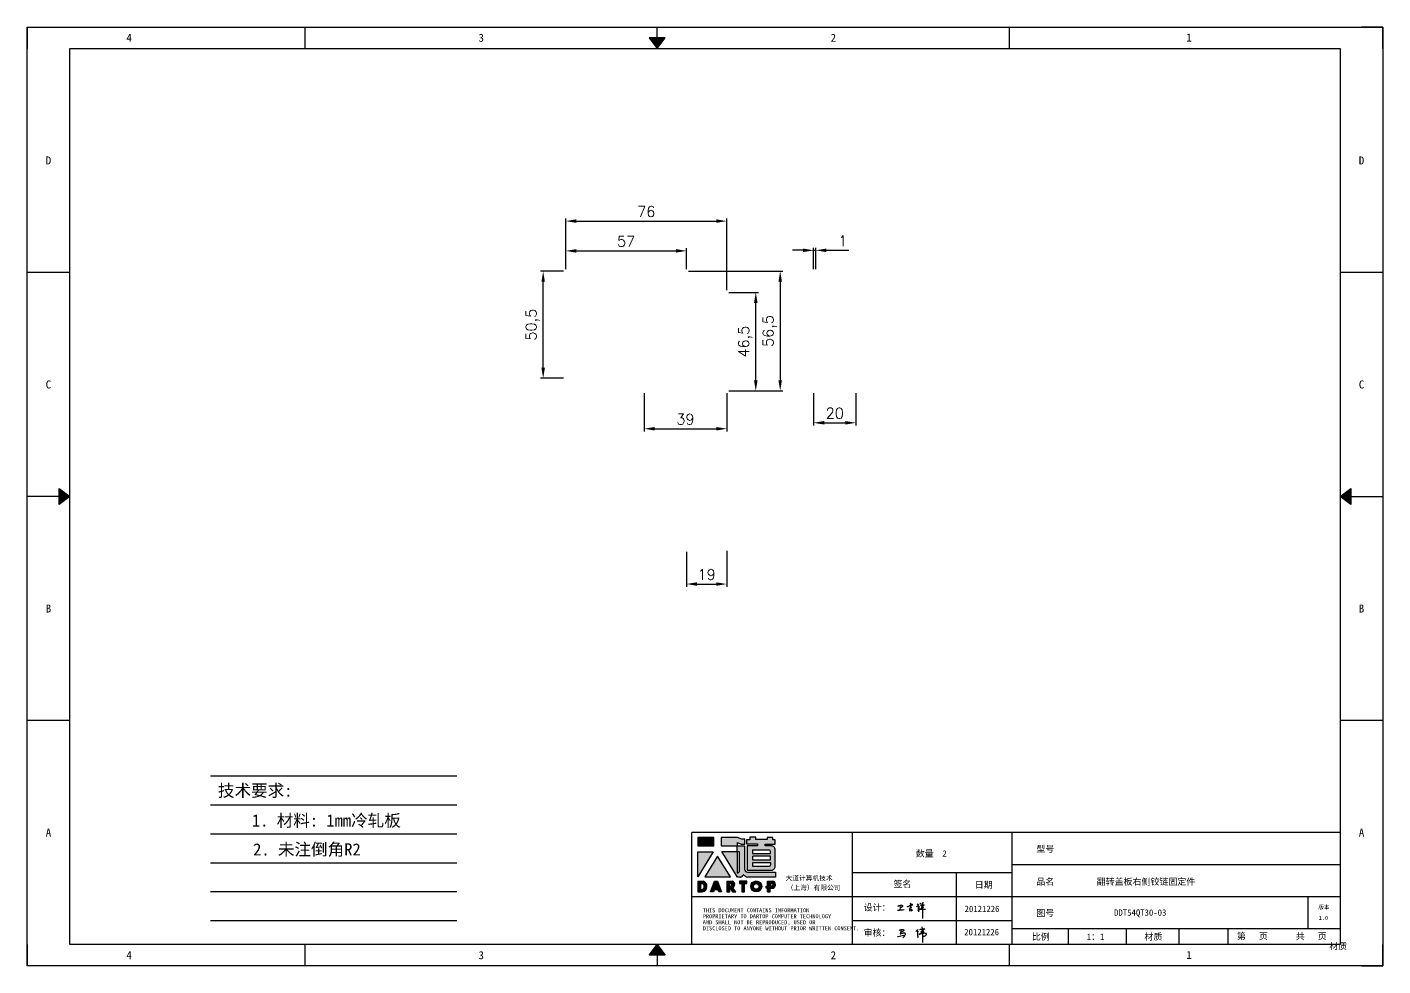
# Model space of a CAD drawing. Header units: millimetres. Extents: x 25928 to 50356, y -44172 to 20163.
# Drawn here: x 35511 to 36151, y -24390 to -23947 of the extents above; entities that cross this region are included whole.
import ezdxf
from ezdxf.enums import TextEntityAlignment as Align

# ---------------------------------------------------------------- set-up
doc = ezdxf.new("R2010")
doc.units = ezdxf.units.MM
doc.linetypes.add('DOT', pattern=[0.25, 0, -0.25])
doc.layers.add('4', color=7, linetype='Continuous')
doc.layers.add('print', color=30, linetype='Continuous')
doc.layers.add('dim', color=2, linetype='Continuous', lineweight=9)
doc.styles.add('Dartop', font='')
doc.styles.add('HZ', font='')
doc.styles.add('hzHT', font='simhei.ttf')
doc.styles.get("Standard").update_dxf_attribs({"font": 'txt', "bigfont": 'gbcbig.shx'})
doc.styles.get('Dartop').set_extended_font_data('FangSong_GB2312')
doc.styles.get('HZ').set_extended_font_data('SimSun')
doc.dimstyles.new('small', dxfattribs={"dimtxt": 5, "dimasz": 5, "dimexe": 1.25, "dimexo": 1, "dimgap": 2, "dimtad": 1, "dimtxsty": 'Standard', "dimcen": 2.5, "dimadec": 0, "dimazin": 0, "dimtfac": 1, "dimtmove": 0, "dimatfit": 3, "dimfxl": 0, "dimarcsym": 0})

# ---------------------------------------------------------------- blocks, each defined once
blk = doc.blocks.new('*D917')
at = {"layer": 'Defpoints', "color": 0}
for p in [(35882.47, -24118.74, -744.27), (35902.47, -24118.74, -769.27), (35902.47, -24133.79)]:
    blk.add_point(p, dxfattribs=at)
at = {"layer": 'dim', "color": 0, "lineweight": -2}
for p, q in [((35882.47, -24119.74), (35882.47, -24135.04)), ((35902.47, -24119.74), (35902.47, -24135.04)), ((35887.47, -24133.79), (35897.47, -24133.79))]:
    blk.add_line(p, q, dxfattribs=at)
at = {"layer": 'dim', "color": 0}
for points in [[(35887.47, -24132.96), (35887.47, -24134.62), (35882.47, -24133.79)], [(35897.47, -24132.96), (35897.47, -24134.62), (35902.47, -24133.79)]]:
    blk.add_solid(points, dxfattribs=at)
at = {"layer": 'dim', "color": 0, "insert": (35892.47, -24129.29), "char_height": 5, "attachment_point": 5}
blk.add_mtext('20', dxfattribs=at)
blk = doc.blocks.new('*D942')
at = {"layer": 'Defpoints', "color": 0}
for p in [(35841.5, -24193.27, 8.82), (35822.5, -24193.67, 50.32), (35841.5, -24209.91)]:
    blk.add_point(p, dxfattribs=at)
at = {"layer": 'dim', "color": 0, "lineweight": -2}
for p, q in [((35822.5, -24194.67), (35822.5, -24211.16)), ((35841.5, -24194.27), (35841.5, -24211.16)), ((35827.5, -24209.91), (35836.5, -24209.91))]:
    blk.add_line(p, q, dxfattribs=at)
at = {"layer": 'dim', "color": 0}
for points in [[(35827.5, -24209.08), (35827.5, -24210.74), (35822.5, -24209.91)], [(35836.5, -24209.08), (35836.5, -24210.74), (35841.5, -24209.91)]]:
    blk.add_solid(points, dxfattribs=at)
at = {"layer": 'dim', "color": 0, "insert": (35832, -24205.41), "char_height": 5, "attachment_point": 5}
blk.add_mtext('19', dxfattribs=at)
blk = doc.blocks.new('*D919')
at = {"layer": 'Defpoints', "color": 0}
for p in [(35841.5, -24038.58), (35765.5, -24062.24, -11.3), (35841.5, -24072.24, 7.7)]:
    blk.add_point(p, dxfattribs=at)
at = {"layer": 'dim', "color": 0, "lineweight": -2}
for p, q in [((35765.5, -24061.24), (35765.5, -24037.33)), ((35770.5, -24038.58), (35836.5, -24038.58)), ((35841.5, -24071.24), (35841.5, -24037.33))]:
    blk.add_line(p, q, dxfattribs=at)
at = {"layer": 'dim', "color": 0}
for points in [[(35770.5, -24037.74), (35770.5, -24039.41), (35765.5, -24038.58)], [(35836.5, -24037.74), (35836.5, -24039.41), (35841.5, -24038.58)]]:
    blk.add_solid(points, dxfattribs=at)
at = {"layer": 'dim', "color": 0, "insert": (35803.5, -24034.08), "char_height": 5, "attachment_point": 5}
blk.add_mtext('76', dxfattribs=at)
blk = doc.blocks.new('*D943')
at = {"layer": 'Defpoints', "color": 0}
for p in [(35822.5, -24052.63), (35765.5, -24061.61), (35822.5, -24062.24, -11.3)]:
    blk.add_point(p, dxfattribs=at)
at = {"layer": 'dim', "color": 0, "lineweight": -2}
for p, q in [((35765.5, -24060.61), (35765.5, -24051.38)), ((35822.5, -24061.24), (35822.5, -24051.38)), ((35770.5, -24052.63), (35817.5, -24052.63))]:
    blk.add_line(p, q, dxfattribs=at)
at = {"layer": 'dim', "color": 0}
for points in [[(35770.5, -24051.8), (35770.5, -24053.47), (35765.5, -24052.63)], [(35817.5, -24051.8), (35817.5, -24053.47), (35822.5, -24052.63)]]:
    blk.add_solid(points, dxfattribs=at)
at = {"layer": 'dim', "color": 0, "insert": (35794, -24048.13), "char_height": 5, "attachment_point": 5}
blk.add_mtext('57', dxfattribs=at)
blk = doc.blocks.new('*D920')
at = {"layer": 'Defpoints', "color": 0}
for p in [(35802.5, -24118.74, -11.3), (35841.5, -24118.74, 7.7), (35841.5, -24136.6)]:
    blk.add_point(p, dxfattribs=at)
at = {"layer": 'dim', "color": 0, "lineweight": -2}
for p, q in [((35802.5, -24119.74), (35802.5, -24137.85)), ((35841.5, -24119.74), (35841.5, -24137.85)), ((35807.5, -24136.6), (35836.5, -24136.6))]:
    blk.add_line(p, q, dxfattribs=at)
at = {"layer": 'dim', "color": 0}
for points in [[(35807.5, -24135.77), (35807.5, -24137.43), (35802.5, -24136.6)], [(35836.5, -24135.77), (35836.5, -24137.43), (35841.5, -24136.6)]]:
    blk.add_solid(points, dxfattribs=at)
at = {"layer": 'dim', "color": 0, "insert": (35822, -24132.1), "char_height": 5, "attachment_point": 5}
blk.add_mtext('39', dxfattribs=at)
blk = doc.blocks.new('*D921')
at = {"layer": 'Defpoints', "color": 0}
for p in [(35822.5, -24062.24, -11.3), (35841.5, -24118.74, 7.7), (35866.72, -24118.74)]:
    blk.add_point(p, dxfattribs=at)
at = {"layer": 'dim', "color": 0, "lineweight": -2}
for p, q in [((35823.5, -24062.24), (35867.97, -24062.24)), ((35866.72, -24067.24), (35866.72, -24113.74)), ((35842.5, -24118.74), (35867.97, -24118.74))]:
    blk.add_line(p, q, dxfattribs=at)
at = {"layer": 'dim', "color": 0}
for points in [[(35865.88, -24067.24), (35867.55, -24067.24), (35866.72, -24062.24)], [(35865.88, -24113.74), (35867.55, -24113.74), (35866.72, -24118.74)]]:
    blk.add_solid(points, dxfattribs=at)
at = {"layer": 'dim', "color": 0, "insert": (35861.8, -24090.49), "char_height": 5, "attachment_point": 5, "rotation": 90}
blk.add_mtext('56,5', dxfattribs=at)
blk = doc.blocks.new('*D922')
at = {"layer": 'Defpoints', "color": 0}
for p in [(35841.5, -24072.24, 7.7), (35855.19, -24072.24), (35841.5, -24118.74, 7.7)]:
    blk.add_point(p, dxfattribs=at)
at = {"layer": 'dim', "color": 0, "lineweight": -2}
for p, q in [((35842.5, -24072.24), (35856.44, -24072.24)), ((35855.19, -24113.74), (35855.19, -24077.24)), ((35842.5, -24118.74), (35856.44, -24118.74))]:
    blk.add_line(p, q, dxfattribs=at)
at = {"layer": 'dim', "color": 0}
for points in [[(35854.36, -24077.24), (35856.03, -24077.24), (35855.19, -24072.24)], [(35854.36, -24113.74), (35856.03, -24113.74), (35855.19, -24118.74)]]:
    blk.add_solid(points, dxfattribs=at)
at = {"layer": 'dim', "color": 0, "insert": (35850.28, -24095.49), "char_height": 5, "attachment_point": 5, "rotation": 90}
blk.add_mtext('46,5', dxfattribs=at)
blk = doc.blocks.new('*D923')
at = {"layer": 'Defpoints', "color": 0}
for p in [(35754.85, -24062.24), (35765.5, -24062.24, -11.3), (35765.5, -24112.74, -11.3)]:
    blk.add_point(p, dxfattribs=at)
at = {"layer": 'dim', "color": 0, "lineweight": -2}
for p, q in [((35764.5, -24062.24), (35753.6, -24062.24)), ((35754.85, -24107.74), (35754.85, -24067.24)), ((35764.5, -24112.74), (35753.6, -24112.74))]:
    blk.add_line(p, q, dxfattribs=at)
at = {"layer": 'dim', "color": 0}
for points in [[(35754.02, -24067.24), (35755.68, -24067.24), (35754.85, -24062.24)], [(35754.02, -24107.74), (35755.68, -24107.74), (35754.85, -24112.74)]]:
    blk.add_solid(points, dxfattribs=at)
at = {"layer": 'dim', "color": 0, "insert": (35749.93, -24087.49), "char_height": 5, "attachment_point": 5, "rotation": 90}
blk.add_mtext('50,5', dxfattribs=at)
blk = doc.blocks.new('*D934')
at = {"layer": 'Defpoints', "color": 0}
for p in [(35883.47, -24052.37), (35882.47, -24062.24, -707.27), (35883.47, -24062.24, -707.27)]:
    blk.add_point(p, dxfattribs=at)
at = {"layer": 'dim', "color": 0, "lineweight": -2}
for p, q in [((35877.47, -24052.37), (35872.47, -24052.37)), ((35882.47, -24061.24), (35882.47, -24051.12)), ((35882.47, -24052.37), (35883.47, -24052.37)), ((35883.47, -24061.24), (35883.47, -24051.12)), ((35888.47, -24052.37), (35899.13, -24052.37))]:
    blk.add_line(p, q, dxfattribs=at)
at = {"layer": 'dim', "color": 0}
for points in [[(35877.47, -24051.54), (35877.47, -24053.21), (35882.47, -24052.37)], [(35888.47, -24051.54), (35888.47, -24053.21), (35883.47, -24052.37)]]:
    blk.add_solid(points, dxfattribs=at)
at = {"layer": 'dim', "color": 0, "insert": (35896.3, -24047.87), "char_height": 5, "attachment_point": 5}
blk.add_mtext('1', dxfattribs=at)
blk = doc.blocks.new('*U862')
at = {"color": 254, "linetype": 'Continuous', "extrusion": (0, 0, -1)}
for points in [[(-17, 0.333), (-16.812, 0.25), (-17, 0.5)], [(-17, 0.333), (-17.188, 0.25), (-16.812, 0.25)], [(-17, 0.333), (-17, 0.5), (-17.188, 0.25)]]:
    blk.add_solid(points, dxfattribs=at)
blk = doc.blocks.new('*U861')
at = {"color": 254, "linetype": 'Continuous', "extrusion": (0, 0, -1)}
for points in [[(-33.167, 11), (-33, 11), (-33.25, 11.188)], [(-33.167, 11), (-33.25, 11.188), (-33.25, 10.812)], [(-33.167, 11), (-33.25, 10.812), (-33, 11)]]:
    blk.add_solid(points, dxfattribs=at)
blk = doc.blocks.new('*U863')
at = {"color": 254, "linetype": 'Continuous'}
for points in [[(17, 21.667), (17.188, 21.75), (16.812, 21.75)], [(17, 21.667), (16.812, 21.75), (17, 21.5)], [(17, 21.667), (17, 21.5), (17.188, 21.75)]]:
    blk.add_solid(points, dxfattribs=at)
blk = doc.blocks.new('*U860')
at = {"color": 254, "linetype": 'Continuous', "extrusion": (0, 0, -1)}
for points in [[(-0.833, 11), (-0.75, 10.812), (-0.75, 11.188)], [(-0.833, 11), (-0.75, 11.188), (-1, 11)], [(-0.833, 11), (-1, 11), (-0.75, 10.812)]]:
    blk.add_solid(points, dxfattribs=at)
blk = doc.blocks.new('dadao')
for p, q in [((48, 19.2), (44.9, 10.4)), ((44.9, 10.4), (51.2, 10.4)), ((51.2, 10.4), (48, 19.2))]:
    blk.add_line(p, q)
for points in [[(41.8, 121.6), (41.8, 143.7), (-0.4, 143.7), (-0.4, 121.6), (41.8, 121.6)], [(104.8, 122), (104.8, 130.3), (114.1, 126.3), (124.2, 126.3), (124.2, 139.6), (115.9, 139.6), (105.1, 143.9), (61.5, 143.9)], [(61.7, 144), (61.7, 121.3), (103.9, 121.3)], [(113.4, 38.7), (105.1, 38.7), (63, 106.5), (103.9, 106.5), (103.9, 120.9), (103.9, 121.3)], [(109.7, 53.6), (109.7, 106.2), (104.3, 106.2), (104.3, 50.4), (106.6, 50.4)], [(144.6, 94.4), (144.6, 84.8), (192, 84.8), (192, 94.1), (144.9, 94.1)], [(120.2, 45), (119.5, 45), (119.5, 44.6)], [(0, 28), (0, 0), (11.8, 0)], [(0.1, 28), (14, 28)], [(7.1, 21.8), (7.1, 6.1), (12, 6.1)], [(7.1, 21.8), (11.4, 21.8)], [(76.8, 28.2), (76.8, 0), (84.1, 0), (84.1, 11.1), (91.6, -0.1), (100.3, -0.1), (91.7, 11.1)], [(76.8, 28.2), (90.6, 28.2)], [(84, 22.7), (84, 15.3), (87.2, 15.3)], [(84, 22.7), (87.3, 22.7)], [(183.7, 0), (183.7, 9.6), (180.6, 9.6), (180.6, 14.9), (183.8, 14.9), (183.8, 28.1), (196.1, 28.1), (196.5, 28.1)], [(183.7, 0), (190.9, 0), (190.9, 9.6), (198.8, 9.6)], [(194.9, 22.3), (190.8, 22.3), (190.8, 15), (194.4, 15)]]:
    blk.add_lwpolyline(points)
blk.add_lwpolyline([(137.1, 144.2), (137.1, 137.9), (128.3, 137.9), (128.3, 126.5), (157.3, 126.5), (157.3, 121.5), (130.3, 121.5), (130.3, 57.5), (194.4, 57.5, 0.414214), (204.4, 67.5), (204.4, 111.3, 0.414214), (194.4, 121.3), (177.5, 121.3), (177.5, 126.3), (204.7, 126.3), (204.7, 137.7), (198.2, 137.7), (198.2, 143.9), (183.3, 143.9), (183.3, 138), (153, 138), (153, 144.2), (137.1, 144.2)], format="xyb", close=True)
for points in [[(104.8, 122), (123.4, 122), (123.4, 60, 0.414214), (131.4, 52), (204.8, 52), (204.8, 39.1), (131.7, 39.1)], [(144.3, 110.8), (144.3, 101.8), (192.3, 101.8), (192.3, 105.5, 0.414214), (187.3, 110.5), (144.3, 110.5)], [(144.6, 77), (144.6, 67.5), (187.6, 67.5, 0.414214), (192.6, 72.5), (192.6, 76.4), (144.6, 76.4)]]:
    blk.add_lwpolyline(points, format="xyb")
for points in [[(-0.3, 106.2), (40.4, 106.2), (-0.3, 39.7), (-0.3, 106.2)], [(51.7, 94.1), (18.4, 39.3), (86.2, 39.3)], [(43.8, 28.2), (51.8, 28.2), (62.6, -0.1), (55, -0.1), (53.2, 5), (42.9, 5), (41.1, 0), (33.6, 0)], [(110, 28.1), (110, 21.9), (116, 21.9), (116, -0.1), (123.2, -0.1), (123.2, 22), (129.2, 22), (129.2, 28.1), (110, 28.1)]]:
    blk.add_lwpolyline(points, close=True)
for radius in [14.5, 7.44]:
    blk.add_circle((154.2, 14.2), radius)
for centre, radius, start, end in [((99.2, 60.7), 12.6, 305.6399, 325.969), ((111.6, 46.7), 8.19, 282.9811, 347.6627), ((136, 61.7), 22.9, 226.7358, 259.3209), ((8.5, 13.9), 8.49, 294.2143, 69.7177), ((9.6, 14.2), 14.4, 278.6604, 72.3203), ((86.4, 19), 3.8, 282.527, 76.7196), ((88.6, 19.4), 8.95, 290.6073, 77.2124), ((193.7, 18.7), 3.8, 280.9891, 72.5513), ((195.7, 18.6), 9.51, 288.8959, 85.2442)]:
    blk.add_arc(centre, radius, start, end)
blk = doc.blocks.new('h')
for p, q in [((20768.1, -2360.9), (20773, -2359.1)), ((20769.5, -2366.9), (20769.8, -2370.6)), ((20769.8, -2370.6), (20770.9, -2378)), ((20770.9, -2378), (20771.5, -2370.6)), ((20772.4, -2369.3), (20774.9, -2367.8)), ((20773, -2359.1), (20784.1, -2355.2)), ((20773.3, -2331.8), (20775.3, -2338.7)), ((20789.1, -2340.9), (20773.5, -2331.9)), ((20775.3, -2338.7), (20775.6, -2351.2)), ((20775.6, -2351.2), (20775.5, -2357.3)), ((20782.2, -2369.2), (20780, -2377.1)), ((20780, -2377.1), (20788.3, -2371.3)), ((20780.1, -2366.4), (20780.8, -2366.4)), ((20781.9, -2367.4), (20782.2, -2369.2)), ((20845.7, -2343.5), (20848.4, -2353)), ((20848.9, -2370.3), (20847.9, -2424)), ((20848.4, -2353), (20848.9, -2370.3))]:
    blk.add_line(p, q)
for points in [[(20696.6, -2372.4, 0.002073), (20710.6, -2371.9, 0.016137), (20719.6, -2371.3, 0.008314), (20736.9, -2369.3)], [(20699.1, -2348.2, -0.029745), (20704.6, -2345.4, -0.046842), (20708.4, -2344.2, -0.00919), (20714.3, -2343, -0.018517), (20717.2, -2342.5, -0.037841), (20720.3, -2342.4, -0.039541), (20723.2, -2342.8, -0.149785), (20726, -2344.3, -0.204935), (20726.9, -2346.6, -0.074872), (20726.5, -2348.3, -0.061615), (20725.6, -2350.3, -0.034204), (20723.8, -2352.6, -0.045776), (20722.3, -2354.1, -0.054985), (20720.4, -2355.3, -0.036348), (20717.3, -2356.5, -0.067752), (20715.7, -2356.8, -0.043553), (20713.2, -2356.7)], [(20755, -2351.9, -0.024077), (20759.9, -2350.1, -0.013147), (20768.7, -2346.5, -0.00522), (20775.4, -2344.1, -0.018517), (20777.3, -2343.4, -0.008274), (20786.3, -2341, -0.039541), (20788.3, -2340.8, -0.079216), (20789.4, -2341, -0.204935)], [(20813.5, -2350.1, 0.007348), (20815.9, -2348.7, 0.008421), (20818, -2347.3, 0.009459), (20819.7, -2346.2, -0.016325), (20820.7, -2345.5, -0.173771), (20821.8, -2345.3, -0.085159), (20823.9, -2346, -0.125883), (20826, -2347.9, -0.160659), (20826.6, -2350.1, -0.010447), (20826.5, -2352.3, -0.008247), (20826.2, -2355.1, -0.002698), (20825.3, -2374, 0.001562), (20823.9, -2383.7, 0.016137)], [(20816.8, -2335, -0.053561), (20819.6, -2336.1, -0.075272), (20821.3, -2337.3, -0.005295), (20822.5, -2338.5, -0.009337), (20823.1, -2339.1, -0.026146), (20823.7, -2339.8, -0.016644), (20824.5, -2340.9)], [(20832.1, -2329.2, -0.053561), (20834.9, -2330.3, -0.075272), (20836.7, -2331.5, -0.005295), (20837.8, -2332.6, -0.009337), (20838.5, -2333.3, -0.026146), (20839, -2334, -0.016644), (20839.8, -2335.1)], [(20836, -2343.7, -0.02797), (20842.1, -2342.6, -0.048868), (20845.6, -2342.2, -0.00919), (20851.1, -2341.4, -0.018517), (20853.9, -2341.1, -0.037841), (20856.7, -2341.2, -0.039541), (20859.4, -2341.6, -0.018282), (20840.6, -2354.7, -0.000937)], [(20847.6, -2340.2, 0.021784), (20849.6, -2335.9, 0.028296), (20850.8, -2332.4, 0.008136), (20851.9, -2328.2, 0.028913), (20852.2, -2327, 0.08193), (20852.1, -2325.9, 0.075058), (20851.7, -2324.7, 0.275043)]]:
    blk.add_lwpolyline(points, format="xyb")
for points in [[(20711.3, -2343.5), (20711.3, -2343.5), (20711.5, -2355.8), (20710.7, -2368), (20710.6, -2371.9)], [(20821.5, -2350.6), (20822.4, -2359.2), (20822.2, -2364.9), (20821.7, -2369), (20821.3, -2376.3), (20823.6, -2368.5), (20827.2, -2366.3), (20829.5, -2366.3)], [(20840.6, -2354.7), (20850, -2354.7), (20855, -2354.3), (20845.9, -2361.1), (20840.5, -2364), (20833, -2367.5), (20863.2, -2367.4), (20865.9, -2367.3)]]:
    blk.add_lwpolyline(points)
for centre, radius, start, end in [((20773.7, -2371.2), 2.3, 121.9907, 163.60158), ((20787.5, -2406), 40.3, 100.61827, 108.24823), ((20780.8, -2367.6), 1.15, 9.4675, 90)]:
    blk.add_arc(centre, radius, start, end)

msp = doc.modelspace()

# ---------------------------------------------------------------- hatches: boundary and pattern name
for points in [[(35835.32, -24329.557), (35827.786, -24329.557), (35827.786, -24333.493), (35835.32, -24333.493)], [(35835.077, -24336.247), (35827.806, -24336.247), (35827.806, -24348.118)], [(35837.093, -24338.401), (35831.149, -24348.197), (35843.252, -24348.197)], [(35850.937, -24350.202), (35847.497, -24350.202), (35847.497, -24351.293), (35848.57, -24351.293), (35848.57, -24355.225), (35849.855, -24355.225), (35849.855, -24351.29), (35850.937, -24351.29)]]:
    msp.add_hatch(color=0).paths.add_polyline_path(points)
h = msp.add_hatch(color=0)
h.paths.add_polyline_path([(35846.578, -24331.949), (35848.241, -24332.667), (35850.039, -24332.667), (35850.039, -24330.288), (35848.555, -24330.288), (35846.623, -24329.525), (35838.88, -24329.525), (35838.88, -24333.549), (35846.414, -24333.549), (35846.414, -24333.63), (35846.414, -24336.202), (35839.108, -24336.202), (35846.623, -24348.296), (35848.111, -24348.296, 0.2793748), (35849.197, -24347.239), (35849.197, -24347.184), (35849.328, -24347.184, 0.1431454), (35851.377, -24348.226), (35864.435, -24348.226), (35864.435, -24345.933), (35851.321, -24345.933, -0.4142136), (35849.893, -24344.504), (35849.893, -24333.421), (35846.578, -24333.421)])
h.paths.add_polyline_path([(35846.49, -24336.253), (35847.447, -24336.253), (35847.447, -24345.64, -0.0889357), (35846.892, -24346.211), (35846.486, -24346.211)], flags=16)
h = msp.add_hatch(color=0)
h.paths.add_polyline_path([(35864.413, -24330.621), (35863.251, -24330.621), (35863.251, -24329.516), (35860.595, -24329.516), (35860.595, -24330.566), (35855.174, -24330.566), (35855.174, -24329.461), (35852.334, -24329.461), (35852.334, -24330.586), (35850.765, -24330.586), (35850.765, -24332.624), (35855.943, -24332.624), (35855.943, -24333.525), (35851.118, -24333.525), (35851.118, -24344.935), (35862.572, -24344.935, 0.4142136), (35864.358, -24343.149), (35864.358, -24335.336, 0.4142136), (35862.572, -24333.55), (35859.544, -24333.55), (35859.544, -24332.666), (35864.413, -24332.666)])
h.paths.add_polyline_path([(35861.307, -24335.484, -0.4142136), (35862.2, -24336.377), (35862.2, -24337.032), (35853.624, -24337.032), (35853.624, -24335.484)], flags=16)
h.paths.add_polyline_path([(35862.144, -24338.414), (35862.144, -24340.072), (35853.68, -24340.072), (35853.68, -24338.414)], flags=16)
h.paths.add_polyline_path([(35862.255, -24341.564), (35862.255, -24342.274, -0.4142136), (35861.362, -24343.166), (35853.68, -24343.166), (35853.68, -24341.564)], flags=16)
h = msp.add_hatch(color=0)
h.paths.add_polyline_path([(35830.354, -24350.22), (35827.86, -24350.22), (35827.86, -24355.21), (35829.96, -24355.21, 0.7930159)])
h.paths.add_polyline_path([(35829.997, -24354.118), (35829.125, -24354.118), (35829.125, -24351.313), (35829.901, -24351.313, -0.6713609)], flags=16)
h = msp.add_hatch(color=0)
h.paths.add_polyline_path([(35837.111, -24350.179), (35835.688, -24350.179), (35833.857, -24355.216), (35835.206, -24355.216), (35835.523, -24354.323), (35837.35, -24354.323), (35837.674, -24355.227), (35839.033, -24355.227)])
h.paths.add_polyline_path([(35837.001, -24353.361), (35835.869, -24353.361), (35836.424, -24351.778)], flags=16)
h = msp.add_hatch(color=0)
h.paths.add_polyline_path([(35844.031, -24350.182), (35841.578, -24350.182), (35841.578, -24355.219), (35842.874, -24355.219), (35842.874, -24353.222), (35844.207, -24355.237), (35845.773, -24355.237), (35844.24, -24353.235, 0.7440549)])
h.paths.add_polyline_path([(35842.862, -24352.477), (35842.862, -24351.154), (35843.442, -24351.154, -0.796809), (35843.433, -24352.477)], flags=16)
h = msp.add_hatch(color=0)
h.paths.add_polyline_path([(35852.807, -24352.682, 1), (35857.978, -24352.682, 1)])
h.paths.add_polyline_path([(35856.721, -24352.682, -1), (35854.064, -24352.682, -1)], flags=16)
h = msp.add_hatch(color=0)
h.paths.add_polyline_path([(35862.938, -24350.194), (35862.864, -24350.194), (35860.677, -24350.194), (35860.677, -24352.545), (35860.097, -24352.545), (35860.097, -24353.499), (35860.668, -24353.499), (35860.668, -24355.21), (35861.945, -24355.21), (35861.945, -24353.492), (35863.348, -24353.492, 0.8123038)])
h.paths.add_polyline_path([(35861.926, -24352.538), (35861.926, -24351.223), (35862.652, -24351.223, -0.7782134), (35862.578, -24352.538)], flags=16)

# ---------------------------------------------------------------- linework, layer by layer
at = {"color": 0, "linetype": 'DOT'}
for p, q in [((35511.296, -23946.999), (36141.089, -23946.999)), ((35511.296, -24380.096), (35511.296, -23957.071)), ((36151.161, -23957.071), (36151.161, -24380.096)), ((36141.089, -24390.168), (35511.296, -24390.168))]:
    msp.add_line(p, q, dxfattribs=at)
at = {"color": 0}
for p, q in [((35511.296, -23946.999), (35511.296, -23957.071)), ((35642.524, -23957.071), (35642.524, -23946.999)), ((35808.712, -23952.035), (35808.712, -23946.999)), ((35974.9, -23957.071), (35974.9, -23946.999)), ((36151.161, -23946.999), (36141.089, -23946.999)), ((36151.161, -23957.071), (36151.161, -23946.999)), ((35531.44, -24380.096), (35531.44, -23957.071)), ((35531.44, -23957.071), (36131.017, -23957.071)), ((36131.017, -23957.071), (36131.017, -24380.096)), ((35531.44, -24062.827), (35511.296, -24062.827)), ((36151.161, -24062.827), (36131.017, -24062.827)), ((35526.404, -24168.583), (35511.296, -24168.583)), ((36136.053, -24168.583), (36151.161, -24168.583)), ((35531.44, -24274.34), (35511.296, -24274.34)), ((36151.161, -24274.34), (36131.017, -24274.34)), ((36131.017, -24327.218), (35825.079, -24327.218)), ((35825.079, -24380.096), (35825.079, -24327.218)), ((35900.619, -24327.218), (35900.619, -24380.096)), ((35976.159, -24380.096), (35976.159, -24327.218)), ((35900.619, -24346.103), (35976.159, -24346.103)), ((35949.72, -24346.103), (35949.72, -24380.096)), ((35976.159, -24342.326), (36131.017, -24342.326)), ((35825.079, -24357.434), (35900.619, -24357.434)), ((35900.619, -24357.434), (36131.017, -24357.434)), ((36115.909, -24372.542), (36115.909, -24357.434)), ((35900.619, -24368.765), (35976.159, -24368.765)), ((35976.159, -24372.542), (36131.017, -24372.542)), ((36002.736, -24380.096), (36002.736, -24372.542)), ((36030.126, -24380.096), (36030.126, -24372.542)), ((36055.025, -24380.096), (36055.025, -24372.542)), ((36078.139, -24380.096), (36078.139, -24372.542)), ((35511.296, -24380.096), (35511.296, -24390.168)), ((36131.017, -24380.096), (35531.44, -24380.096)), ((35642.524, -24390.168), (35642.524, -24380.096)), ((35808.712, -24385.132), (35808.712, -24390.168)), ((35974.9, -24390.168), (35974.9, -24380.096)), ((36151.161, -24390.168), (36151.161, -24380.096)), ((36141.089, -24390.168), (36151.161, -24390.168))]:
    msp.add_line(p, q, dxfattribs=at)
for p, q in [((35933.629, -24371.803), (35933.845, -24373.614)), ((35933.061, -24374.929), (35932.318, -24375.331)), ((35933.595, -24374.644), (35933.061, -24374.929)), ((35933.091, -24374.043), (35934.035, -24374.043)), ((35934.538, -24373.997), (35933.595, -24374.644)), ((35933.881, -24374.95), (35933.801, -24379.11)), ((35933.845, -24373.614), (35933.881, -24374.95)), ((35934.035, -24374.043), (35934.538, -24373.997))]:
    msp.add_line(p, q)
for points in [[(35808.712, -23957.071), (35812.489, -23952.035), (35804.935, -23952.035), (35808.712, -23957.071)], [(35531.44, -24168.583), (35526.404, -24172.36), (35526.404, -24164.806), (35531.44, -24168.583)], [(36131.017, -24168.583), (36136.053, -24164.806), (36136.053, -24172.36), (36131.017, -24168.583)], [(35808.712, -24380.096), (35812.489, -24385.132), (35804.935, -24385.132), (35808.712, -24380.096)]]:
    msp.add_lwpolyline(points, close=True, dxfattribs=at)
for points in [[(35922.885, -24373.39, -0.029745), (35923.317, -24373.174, -0.0468422), (35923.609, -24373.08, -0.0091902), (35924.065, -24372.987, -0.0185172), (35924.294, -24372.954, -0.0378406), (35924.53, -24372.947, -0.0395413), (35924.754, -24372.975, -0.1497852), (35924.974, -24373.094, -0.2049352), (35925.041, -24373.268, -0.0748717), (35925.015, -24373.405, -0.0616146), (35924.941, -24373.556, -0.0342039), (35924.806, -24373.734, -0.0457759), (35924.685, -24373.85, -0.054985), (35924.538, -24373.942, -0.0363479), (35924.296, -24374.038, -0.0677521), (35924.175, -24374.059, -0.0435534), (35923.984, -24374.049)], [(35932.318, -24375.331, -0.029745), (35932.992, -24374.993, -0.0468422), (35933.448, -24374.847, -0.0091902), (35934.16, -24374.703, -0.0185172), (35934.517, -24374.651, -0.0378406), (35934.885, -24374.64, -0.0395413), (35935.235, -24374.683, -0.1497852), (35935.576, -24374.87, -0.2049352), (35935.681, -24375.14, -0.0748717), (35935.641, -24375.354, -0.0616146), (35935.525, -24375.59, -0.0342039), (35935.314, -24375.868, -0.0457759), (35935.126, -24376.048, -0.054985), (35934.898, -24376.192, -0.0363479), (35934.52, -24376.342, -0.0677521), (35934.33, -24376.375, -0.0435534), (35934.033, -24376.359)], [(35932.628, -24372.93, -0.0279703), (35933.238, -24372.817, -0.0488679), (35933.592, -24372.779, -0.0091902), (35934.148, -24372.697, -0.0185172), (35934.426, -24372.671, -0.0378406), (35934.711, -24372.677, -0.0395413), (35934.98, -24372.725, -0.0182819), (35933.091, -24374.043, -0.0009369)]]:
    msp.add_lwpolyline(points, format="xyb")
msp.add_lwpolyline([(35923.837, -24373.031), (35923.837, -24373.031), (35923.693, -24373.916), (35923.455, -24374.749), (35923.3, -24375.259)])
for centre, radius, start, end in [((35921.78, -24374.795), 1.596, 281.076982, 291.212632), ((35886.68, -24232.32), 148.319, 283.91895, 284.971512), ((35925.739, -24379.481), 4.876, 113.202449, 120.017497), ((35924.594, -24376.812), 1.971, 102.47486, 113.202449), ((35927.451, -24389.723), 15.195, 100.36867, 102.47486), ((35924.277, -24375.543), 1.257, 283.816254, 294.030509), ((35925.39, -24378.46), 3.745, 96.125337, 100.36867), ((35924.545, -24376.165), 0.58, 294.836428, 309.901134), ((35916.813, -24369.031), 11.096, 316.919563, 320.58866), ((35925.191, -24376.6), 1.875, 87.457037, 96.125337), ((35925.198, -24376.443), 1.717, 78.399567, 87.457037), ((35923.101, -24374.421), 2.821, 324.094808, 331.378357), ((35925.44, -24375.262), 0.511, 44.324655, 78.399567), ((35925.29, -24375.528), 0.377, 319.573073, 337.48549), ((35924.252, -24374.699), 1.694, 324.910666, 333.348429), ((35925.076, -24375.006), 0.825, 326.76781, 340.871018), ((35925.603, -24375.103), 0.284, 357.998393, 44.324655), ((35925.326, -24375.093), 0.561, 340.871018, 357.998393), ((35927.096, -24367.399), 7.458, 299.265464, 300.9495), ((35943.991, -24429.911), 57.583, 102.46592, 103.2053), ((35904.75, -24346.076), 38.128, 313.366132, 315.296084), ((36051.992, -24394.31), 121.7, 171.410173, 171.768083), ((35931.567, -24373.929), 0.244, 52.375745, 91.291159), ((35717.119, -24367.012), 214.732, 357.565664, 358.057278), ((35931.483, -24373.891), 0.279, 357.196828, 33.705179), ((35925.195, -24373.479), 6.583, 352.912546, 354.802684), ((35927.664, -24373.704), 4.103, 354.802684, 357.196828)]:
    msp.add_arc(centre, radius, start, end)
at = {"layer": 'Defpoints'}
for p, q in [((35597.839, -24300.509), (35714.098, -24300.509)), ((35597.839, -24314.159), (35714.098, -24314.159)), ((35597.839, -24314.159), (35714.098, -24314.159)), ((35597.839, -24327.809), (35714.098, -24327.809)), ((35597.839, -24341.459), (35714.098, -24341.459)), ((35597.839, -24355.109), (35714.098, -24355.109)), ((35597.839, -24368.759), (35714.098, -24368.759))]:
    msp.add_line(p, q, dxfattribs=at)
at = {"layer": 'print'}
msp.add_lwpolyline([(35511.296, -23946.999), (36151.161, -23946.999), (36151.161, -24390.168), (35511.296, -24390.168)], close=True, dxfattribs=at)

# ---------------------------------------------------------------- block references
at = {"color": 0, "linetype": 'Continuous', "xscale": 20.14402654906928, "yscale": 20.14402654921842, "zscale": 20.14402654921862}
for name, p in [('*U863', (35466.264, -24390.168)), ('*U860', (35511.296, -24390.168)), ('*U861', (35466.264, -24390.168)), ('*U862', (35466.264, -24390.168))]:
    msp.add_blockref(name, p, dxfattribs=at)
at = {"color": 0}
for name, p, xscale, yscale, zscale in [('dadao', (35827.86, -24355.21), 0.1785493262164481, 0.178549326230053, 0.1785493262317104), ('h', (34318.664, -24180.034), 0.07747410198493163, 0.07747410198530816, 0.07747410198528001)]:
    msp.add_blockref(name, p, dxfattribs=dict(at, xscale=xscale, yscale=yscale, zscale=zscale))

# ---------------------------------------------------------------- texts
for s, height, style, p in [('1', 3.777, 'Dartop', (36059.716, -23951.915)), ('4', 3.777, 'Dartop', (35559.43, -23952.035)), ('3', 3.777, 'Dartop', (35725.618, -23952.035)), ('2', 3.777, 'Dartop', (35891.806, -23952.035)), ('D', 3.777, 'Dartop', (35521.368, -24009.949)), ('D', 3.777, 'Dartop', (36141.089, -24009.949)), ('C', 3.777, 'Dartop', (35521.368, -24115.705)), ('C', 3.777, 'Dartop', (36141.089, -24115.705)), ('B', 3.777, 'Dartop', (35521.368, -24221.462)), ('B', 3.777, 'Dartop', (36141.089, -24221.462)), ('A', 3.777, 'Dartop', (35521.368, -24327.218)), ('A', 3.777, 'Dartop', (36141.089, -24327.218)), ('型号', 3.0216, 'hzHT', (35991.836, -24334.904)), ('数量  2', 3.0216, 'hzHT', (35937.983, -24337.122)), ('签名', 3.0216, 'hzHT', (35924.41, -24351.522)), ('日期', 3.0216, 'hzHT', (35962.751, -24351.894)), ('品名', 3.0216, 'hzHT', (35991.836, -24350.415)), ('翻转盖板右侧铰链固定件', 3.0216, 'hzHT', (36039.344, -24350.415)), ('20121226', 3.0216, 'hzHT', (35961.975, -24363.254)), ('图号', 3.0216, 'hzHT', (35991.836, -24365.184)), ('DDT54QT30-03', 3.0216, 'hzHT', (36036.645, -24364.987)), ('版本', 1.8885, 'hzHT', (36123.317, -24362.447)), ('1.0', 1.8885, 'Dartop', (36123.09, -24367.494)), ('20121226', 3.0216, 'hzHT', (35961.795, -24374.218)), ('比例', 3.0216, 'hzHT', (35989.729, -24376.397)), ('1：1', 3.0216, 'hzHT', (36015.528, -24376.397)), ('材质', 3.0216, 'hzHT', (36042.854, -24376.397)), ('第   页', 3.0216, 'hzHT', (36089.596, -24376.084)), ('共   页', 3.0216, 'hzHT', (36117.352, -24376.194)), ('4', 3.777, 'Dartop', (35559.43, -24385.132)), ('3', 3.777, 'Dartop', (35725.618, -24385.132)), ('2', 3.777, 'Dartop', (35891.806, -24385.132)), ('1', 3.777, 'Dartop', (36059.716, -24385.012)), ('材质', 3.0216, 'hzHT', (36130.094, -24380.873))]:
    msp.add_text(s, height=height, dxfattribs=dict(at, style=style)).set_placement(p, align=Align.MIDDLE_CENTER)
at = {"style": 'HZ'}
for s, p in [('技术要求:', (35618.953, -24307.398)), ('     1. 材料: 1mm冷轧板  ', (35646.669, -24321.52)), ('2. 未注倒角R2       ', (35656.998, -24335.17))]:
    msp.add_text(s, height=5.733, dxfattribs=at).set_placement(p, align=Align.MIDDLE_CENTER)
at = {"color": 0, "style": 'hzHT'}
for s, height, p in [('THIS DOCUMENT CONTAINS INFORMATION', 1.8885, (35830.178, -24364.855)), ('PROPRIETARY TO DARTOP COMPUTER TECHNOLOGY', 1.8885, (35830.178, -24367.688)), ('设计：', 3.0216, (35906.106, -24364.111)), ('AND SHALL NOT BE REPRODUCED, USED OR', 1.8885, (35830.178, -24370.521)), ('DISCLOSED TO ANYONE WITHOUT PRIOR WRITTEN CONSENT.', 1.8885, (35830.178, -24373.354)), ('审核：', 3.0216, (35906.061, -24376.01))]:
    msp.add_text(s, height=height, dxfattribs=at).set_placement(p)
at = {"layer": '4', "color": 0, "style": 'hzHT'}
for s, p in [('大道计算机技术', (35869.237, -24349.855)), ('（上海）有限公司', (35869.807, -24354.372))]:
    msp.add_text(s, height=2.2662, dxfattribs=at).set_placement(p)

# ---------------------------------------------------------------- dimensions: what is measured, and where the dimension line sits
at = {"layer": 'dim'}
for base, p1, p2, angle, picture, middle in [((35841.496, -24038.577, -6.695), (35765.496, -24062.235, -18), (35841.496, -24072.235, 1), 180, '*D919', (35803.496, -24034.077, -6.695)), ((35883.465, -24052.372, -6.695), (35882.465, -24062.235, -713.969), (35883.465, -24062.235, -713.969), 180, '*D934', (35896.299, -24047.872, -6.695)), ((35754.851, -24062.235, -6.695), (35765.496, -24112.735, -18), (35765.496, -24062.235, -18), 270, '*D923', (35749.934, -24087.485, -6.695)), ((35866.718, -24118.735, -6.695), (35822.496, -24062.235, -18), (35841.496, -24118.735, 1), 90, '*D921', (35861.801, -24090.485, -6.695)), ((35855.194, -24072.235, -6.695), (35841.496, -24118.735, 1), (35841.496, -24072.235, 1), 90, '*D922', (35850.277, -24095.485, -6.695))]:
    dim = msp.add_linear_dim(base=base, p1=p1, p2=p2, angle=angle, dimstyle='small', override={"dimpost": '\\X'}, dxfattribs=at)
    dim.commit()
    dim.dimension.update_dxf_attribs({"geometry": picture, "text_midpoint": middle})
for base, p1, p2, picture, middle in [((35822.496, -24052.634, -6.695), (35765.496, -24061.61, -6.695), (35822.496, -24062.235, -18), '*D943', (35793.996, -24048.134, -6.695)), ((35841.496, -24136.6, -6.695), (35802.496, -24118.735, -18), (35841.496, -24118.735, 1), '*D920', (35821.996, -24132.1, -6.695)), ((35902.465, -24133.791, -6.695), (35882.465, -24118.735, -750.969), (35902.465, -24118.735, -775.969), '*D917', (35892.465, -24129.291, -6.695)), ((35841.496, -24209.911, -6.695), (35822.496, -24193.665, 43.621), (35841.496, -24193.269, 2.121), '*D942', (35831.996, -24205.411, -6.695))]:
    dim = msp.add_linear_dim(base=base, p1=p1, p2=p2, dimstyle='small', override={"dimpost": '\\X'}, dxfattribs=at)
    dim.commit()
    dim.dimension.update_dxf_attribs({"geometry": picture, "text_midpoint": middle})

doc.saveas('drawing.dxf')
